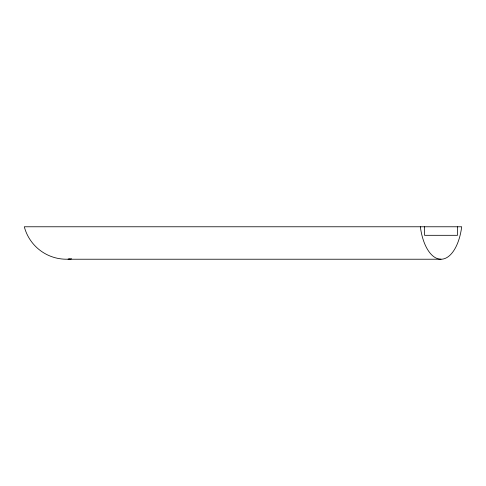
<?xml version="1.0" encoding="UTF-8"?>
<svg xmlns="http://www.w3.org/2000/svg" width="486" height="486" viewBox="0 0 486 486"><rect width="100%" height="100%" fill="white"/><g stroke="black" fill="none" stroke-linecap="round" stroke-linejoin="round"><path stroke-width="0.73" d="M71.667 258.825L68.034 259.226L441.021 259.226A43.564 21.384 90 0 0 461.7 226.774L24.3 226.774A43.564 43.564 0 0 0 70.075 259.068M457.508 226.774L457.508 235.315L424.533 235.315L424.533 226.774M441.021 259.226A43.564 21.384 90 0 1 420.341 226.774"/></g></svg>
